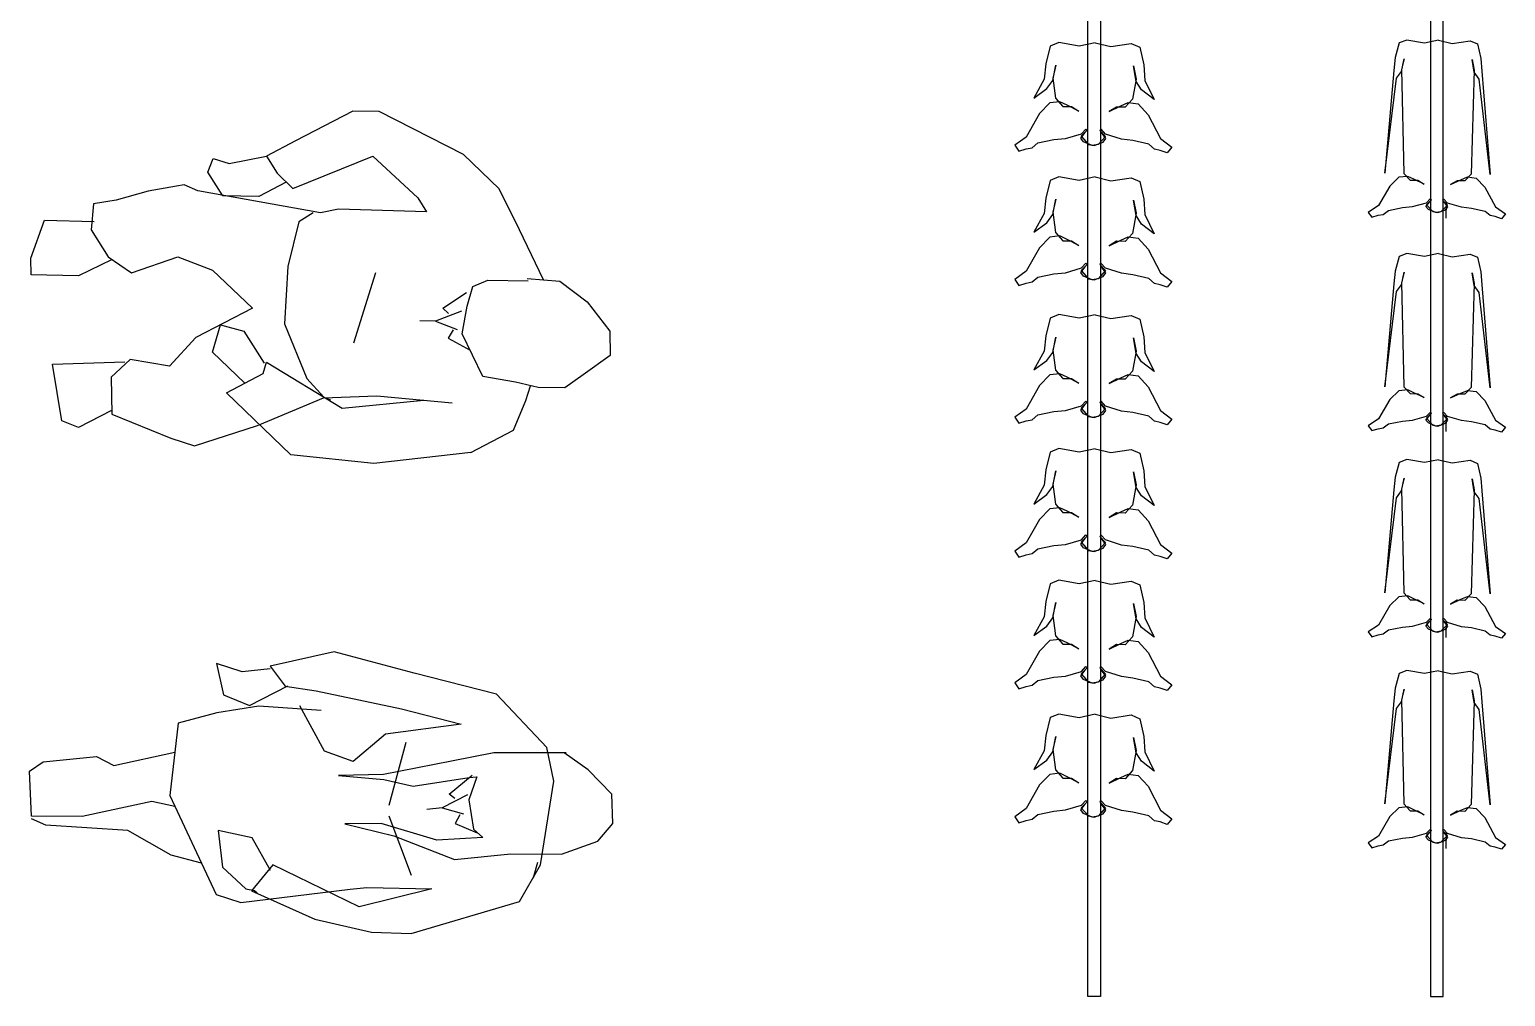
# Model space of a CAD drawing. Header units: millimetres. Extents: x 14385 to 129787, y 107826 to 186798.
# Drawn here: x 42832 to 45167, y 112687 to 114216 of the extents above; entities that cross this region are included whole.
import ezdxf

# ---------------------------------------------------------------- set-up
doc = ezdxf.new("R2010")
doc.units = ezdxf.units.MM
doc.header["$LTSCALE"] = 1000

msp = doc.modelspace()

# ---------------------------------------------------------------- linework, layer by layer
at = {"color": 59}
for p, q in [((44446.7, 114189.5), (44439.7, 114161.5)), ((44460.5, 114195), (44446.7, 114189.5)), ((44492.5, 114189.3), (44460.5, 114195)), ((44517.8, 114194.8), (44492.5, 114189.3)), ((44517.8, 114194.8), (44542.8, 114188.7)), ((44542.8, 114188.7), (44575, 114193.7)), ((44575, 114193.7), (44588.6, 114187.8)), ((44588.6, 114187.8), (44594.7, 114159.6)), ((44998.8, 114194.4), (44992.6, 114171.2)), ((45010.9, 114199), (44998.8, 114194.4)), ((45038.9, 114194.2), (45010.9, 114199)), ((45060.9, 114198.8), (45038.9, 114194.2)), ((45060.9, 114198.8), (45082.8, 114193.7)), ((45082.8, 114193.7), (45110.9, 114197.9)), ((45110.9, 114197.9), (45122.8, 114193)), ((45122.8, 114193), (45128.1, 114169.7)), ((44992.6, 114171.2), (44990.5, 114151.1)), ((45002.5, 114149.5), (45006.6, 114169.6)), ((45006.6, 114169.6), (45002.5, 114152.6)), ((45117.4, 114148.2), (45114, 114168.4)), ((45114, 114168.4), (45117.5, 114151.3)), ((45128.1, 114169.7), (45129.5, 114149.6)), ((44439.7, 114161.5), (44437.2, 114137.2)), ((44450.9, 114135.3), (44455.7, 114159.5)), ((44455.7, 114159.5), (44450.9, 114139)), ((44582.5, 114133.7), (44578.6, 114158.1)), ((44578.6, 114158.1), (44582.6, 114137.4)), ((44594.7, 114159.6), (44596.3, 114135.3)), ((44990.5, 114151.1), (44976.3, 113988.3)), ((44994.4, 114138.8), (45002.5, 114149.5)), ((45002.5, 114152.6), (45006.3, 113988.2)), ((45117.5, 114151.3), (45112.7, 113987)), ((45125.1, 114137.3), (45117.4, 114148.2)), ((45129.5, 114149.6), (45142.8, 113986.5)), ((44437.2, 114137.2), (44420.9, 114107.4)), ((44420.9, 114107.4), (44441.7, 114122.2)), ((44441.7, 114122.2), (44450.9, 114135.3)), ((44450.9, 114139), (44455.3, 114107.2)), ((44582.6, 114137.4), (44577.1, 114105.7)), ((44591.3, 114120.4), (44582.5, 114133.7)), ((44611.4, 114105.1), (44591.3, 114120.4)), ((44596.3, 114135.3), (44611.4, 114105.1)), ((44976.3, 113988.3), (44994.4, 114138.8)), ((45142.8, 113986.5), (45125.1, 114137.3)), ((44446.1, 114099.7), (44429.9, 114083)), ((44462.1, 114101.5), (44446.1, 114099.7)), ((44455.3, 114107.2), (44466.6, 114094)), ((44473.5, 114095.9), (44462.1, 114101.5)), ((44466.6, 114094), (44480.4, 114094)), ((44491.8, 114086.4), (44473.5, 114095.9)), ((44480.4, 114094), (44491.8, 114086.4)), ((44539.9, 114085.8), (44558.5, 114094.8)), ((44551.5, 114093.1), (44539.9, 114085.8)), ((44565.3, 114092.8), (44551.5, 114093.1)), ((44558.5, 114094.8), (44570.1, 114100.2)), ((44577.1, 114105.7), (44565.3, 114092.8)), ((44570.1, 114100.2), (44586, 114098.1)), ((44586, 114098.1), (44601.6, 114080.9)), ((44429.9, 114083), (44409, 114045.7)), ((44601.6, 114080.9), (44621.1, 114043.2)), ((44470.8, 114043.5), (44496.1, 114050.9)), ((44495.2, 114043.7), (44502.3, 114052.9)), ((44505.3, 114056.4), (44496, 114047.1)), ((44496, 114047.1), (44507.4, 114034)), ((44496.1, 114050.9), (44503, 114058.3)), ((44503, 114058.3), (44505.3, 114056.4)), ((44534.2, 114046.7), (44522.4, 114033.8)), ((44527.6, 114058), (44525.3, 114056.2)), ((44525.3, 114056.2), (44534.2, 114046.7)), ((44534.3, 114050.4), (44527.6, 114058)), ((44534.9, 114043.2), (44528.1, 114052.6)), ((44559.3, 114042.5), (44534.3, 114050.4)), ((44409, 114045.7), (44390.6, 114032.7)), ((44390.6, 114032.7), (44397.4, 114023.3)), ((44397.4, 114023.3), (44408.9, 114027)), ((44408.9, 114027), (44418, 114028.8)), ((44418, 114028.8), (44427.3, 114036.3)), ((44427.3, 114036.3), (44452.5, 114041.7)), ((44452.5, 114041.7), (44470.8, 114043.5)), ((44499.6, 114038), (44495.2, 114043.7)), ((44513.2, 114032.1), (44499.6, 114038)), ((44507.4, 114034), (44516.5, 114032.1)), ((44522.4, 114033.8), (44513.2, 114032.1)), ((44516.5, 114032.1), (44530.3, 114037.6)), ((44530.3, 114037.6), (44534.9, 114043.2)), ((44577.5, 114040.2), (44559.3, 114042.5)), ((44602.6, 114034.2), (44577.5, 114040.2)), ((44611.5, 114026.5), (44602.6, 114034.2)), ((44620.6, 114024.5), (44611.5, 114026.5)), ((44631.9, 114020.5), (44620.6, 114024.5)), ((44621.1, 114043.2), (44639.1, 114029.7)), ((44639.1, 114029.7), (44631.9, 114020.5)), ((44446.7, 113977.2), (44439.7, 113949.2)), ((44460.5, 113982.7), (44446.7, 113977.2)), ((44492.5, 113977), (44460.5, 113982.7)), ((44517.8, 113982.5), (44492.5, 113977)), ((44517.8, 113982.5), (44542.8, 113976.4)), ((44542.8, 113976.4), (44575, 113981.4)), ((44575, 113981.4), (44588.6, 113975.5)), ((44998.2, 113982.1), (44984.1, 113968.2)), ((45012.3, 113983.5), (44998.2, 113982.1)), ((45006.3, 113988.2), (45016.2, 113977.3)), ((45022.2, 113978.8), (45012.3, 113983.5)), ((45016.2, 113977.3), (45028.2, 113977.3)), ((45038.2, 113971), (45022.2, 113978.8)), ((45028.2, 113977.3), (45038.2, 113971)), ((45080.2, 113970.6), (45096.5, 113978)), ((45090.4, 113976.6), (45080.2, 113970.6)), ((45102.4, 113976.4), (45090.4, 113976.6)), ((45096.5, 113978), (45106.6, 113982.5)), ((45112.7, 113987), (45102.4, 113976.4)), ((45106.6, 113982.5), (45120.6, 113980.7)), ((45120.6, 113980.7), (45134.2, 113966.5)), ((44588.6, 113975.5), (44594.7, 113947.3)), ((44984.1, 113968.2), (44965.8, 113937.4)), ((45134.2, 113966.5), (45151.2, 113935.3)), ((44439.7, 113949.2), (44437.2, 113924.9)), ((44450.9, 113923), (44455.7, 113947.2)), ((44455.7, 113947.2), (44450.9, 113926.7)), ((44582.5, 113921.4), (44578.6, 113945.8)), ((44578.6, 113945.8), (44582.6, 113925.1)), ((44594.7, 113947.3), (44596.3, 113923)), ((44965.8, 113937.4), (44949.7, 113926.6)), ((44973.7, 113923.4), (44981.8, 113929.6)), ((44981.8, 113929.6), (45003.8, 113934.1)), ((45003.8, 113934.1), (45019.9, 113935.6)), ((45019.9, 113935.6), (45041.9, 113941.6)), ((45041.1, 113935.7), (45047.4, 113943.3)), ((45045, 113931), (45041.1, 113935.7)), ((45041.9, 113941.6), (45048, 113947.8)), ((45050, 113946.2), (45041.9, 113938.5)), ((45041.9, 113938.5), (45051.8, 113927.7)), ((45056.9, 113926.1), (45045, 113931)), ((45048, 113947.8), (45050, 113946.2)), ((45059.8, 113926.1), (45071.9, 113930.7)), ((45075.2, 113938.2), (45064.9, 113927.5)), ((45069.5, 113947.5), (45067.5, 113946)), ((45067.5, 113946), (45075.2, 113938.2)), ((45075.3, 113941.3), (45069.5, 113947.5)), ((45075.9, 113935.3), (45070, 113943)), ((45071.9, 113930.7), (45075.9, 113935.3)), ((45073.2, 113917.4), (45073.4, 113943.4)), ((45097.2, 113934.7), (45075.3, 113941.3)), ((45113.1, 113932.8), (45097.2, 113934.7)), ((45135, 113927.8), (45113.1, 113932.8)), ((45151.2, 113935.3), (45166.9, 113924.1)), ((44437.2, 113924.9), (44420.9, 113895.1)), ((44420.9, 113895.1), (44441.7, 113909.9)), ((44441.7, 113909.9), (44450.9, 113923)), ((44450.9, 113926.7), (44455.3, 113894.9)), ((44582.6, 113925.1), (44577.1, 113893.4)), ((44591.3, 113908.1), (44582.5, 113921.4)), ((44611.4, 113892.8), (44591.3, 113908.1)), ((44596.3, 113923), (44611.4, 113892.8)), ((44949.7, 113926.6), (44955.7, 113918.8)), ((44955.7, 113918.8), (44965.7, 113921.9)), ((44965.7, 113921.9), (44973.7, 113923.4)), ((45051.8, 113927.7), (45059.8, 113926.1)), ((45064.9, 113927.5), (45056.9, 113926.1)), ((45142.8, 113921.5), (45135, 113927.8)), ((45150.8, 113919.8), (45142.8, 113921.5)), ((45160.7, 113916.5), (45150.8, 113919.8)), ((45166.9, 113924.1), (45160.7, 113916.5)), ((44446.1, 113887.4), (44429.9, 113870.7)), ((44462.1, 113889.2), (44446.1, 113887.4)), ((44455.3, 113894.9), (44466.6, 113881.7)), ((44473.5, 113883.6), (44462.1, 113889.2)), ((44491.8, 113874.1), (44473.5, 113883.6)), ((44558.5, 113882.5), (44570.1, 113887.9)), ((44577.1, 113893.4), (44565.3, 113880.5)), ((44570.1, 113887.9), (44586, 113885.8)), ((44586, 113885.8), (44601.6, 113868.6)), ((44429.9, 113870.7), (44409, 113833.4)), ((44466.6, 113881.7), (44480.4, 113881.7)), ((44480.4, 113881.7), (44491.8, 113874.1)), ((44539.9, 113873.5), (44558.5, 113882.5)), ((44551.5, 113880.8), (44539.9, 113873.5)), ((44565.3, 113880.5), (44551.5, 113880.8)), ((44601.6, 113868.6), (44621.1, 113830.9)), ((45010.9, 113861.5), (44998.8, 113857)), ((45038.9, 113856.8), (45010.9, 113861.5)), ((45060.9, 113861.3), (45038.9, 113856.8)), ((45060.9, 113861.3), (45082.8, 113856.3)), ((45082.8, 113856.3), (45110.9, 113860.4)), ((45110.9, 113860.4), (45122.8, 113855.6)), ((44470.8, 113831.2), (44496.1, 113838.6)), ((44495.2, 113831.4), (44502.3, 113840.6)), ((44505.3, 113844.1), (44496, 113834.8)), ((44496.1, 113838.6), (44503, 113846)), ((44503, 113846), (44505.3, 113844.1)), ((44527.6, 113845.7), (44525.3, 113843.9)), ((44525.3, 113843.9), (44534.2, 113834.4)), ((44534.3, 113838.1), (44527.6, 113845.7)), ((44534.9, 113830.9), (44528.1, 113840.3)), ((44559.3, 113830.2), (44534.3, 113838.1)), ((44998.8, 113857), (44992.6, 113833.8)), ((45122.8, 113855.6), (45128.1, 113832.3)), ((44409, 113833.4), (44390.6, 113820.4)), ((44390.6, 113820.4), (44397.4, 113811)), ((44397.4, 113811), (44408.9, 113814.7)), ((44408.9, 113814.7), (44418, 113816.5)), ((44418, 113816.5), (44427.3, 113824)), ((44427.3, 113824), (44452.5, 113829.4)), ((44452.5, 113829.4), (44470.8, 113831.2)), ((44499.6, 113825.7), (44495.2, 113831.4)), ((44496, 113834.8), (44507.4, 113821.7)), ((44513.2, 113819.8), (44499.6, 113825.7)), ((44507.4, 113821.7), (44516.5, 113819.8)), ((44522.4, 113821.5), (44513.2, 113819.8)), ((44516.5, 113819.8), (44530.3, 113825.3)), ((44534.2, 113834.4), (44522.4, 113821.5)), ((44530.3, 113825.3), (44534.9, 113830.9)), ((44577.5, 113827.9), (44559.3, 113830.2)), ((44602.6, 113821.9), (44577.5, 113827.9)), ((44611.5, 113814.2), (44602.6, 113821.9)), ((44620.6, 113812.2), (44611.5, 113814.2)), ((44621.1, 113830.9), (44639.1, 113817.4)), ((44639.1, 113817.4), (44631.9, 113808.2)), ((44990.5, 113813.7), (44976.3, 113650.9)), ((44992.6, 113833.8), (44990.5, 113813.7)), ((45002.5, 113812.1), (45006.6, 113832.2)), ((45006.6, 113832.2), (45002.5, 113815.2)), ((45002.5, 113815.2), (45006.3, 113650.8)), ((45117.5, 113813.9), (45112.7, 113649.5)), ((45117.4, 113810.8), (45114, 113831)), ((45114, 113831), (45117.5, 113813.9)), ((45128.1, 113832.3), (45129.5, 113812.1)), ((44631.9, 113808.2), (44620.6, 113812.2)), ((44976.3, 113650.9), (44994.4, 113801.3)), ((44994.4, 113801.3), (45002.5, 113812.1)), ((45125.1, 113799.8), (45117.4, 113810.8)), ((45142.8, 113649), (45125.1, 113799.8)), ((45129.5, 113812.1), (45142.8, 113649)), ((44446.7, 113759.4), (44439.7, 113731.4)), ((44460.5, 113764.9), (44446.7, 113759.4)), ((44492.5, 113759.2), (44460.5, 113764.9)), ((44517.8, 113764.7), (44492.5, 113759.2)), ((44517.8, 113764.7), (44542.8, 113758.6)), ((44542.8, 113758.6), (44575, 113763.6)), ((44575, 113763.6), (44588.6, 113757.7)), ((44588.6, 113757.7), (44594.7, 113729.5)), ((44439.7, 113731.4), (44437.2, 113707.1)), ((44450.9, 113705.2), (44455.7, 113729.4)), ((44455.7, 113729.4), (44450.9, 113708.9)), ((44582.5, 113703.6), (44578.6, 113728)), ((44578.6, 113728), (44582.6, 113707.3)), ((44594.7, 113729.5), (44596.3, 113705.2)), ((44437.2, 113707.1), (44420.9, 113677.3)), ((44441.7, 113692.1), (44450.9, 113705.2)), ((44450.9, 113708.9), (44455.3, 113677.1)), ((44582.6, 113707.3), (44577.1, 113675.6)), ((44591.3, 113690.3), (44582.5, 113703.6)), ((44596.3, 113705.2), (44611.4, 113675)), ((44420.9, 113677.3), (44441.7, 113692.1)), ((44455.3, 113677.1), (44466.6, 113663.9)), ((44577.1, 113675.6), (44565.3, 113662.7)), ((44611.4, 113675), (44591.3, 113690.3)), ((44429.9, 113652.9), (44409, 113615.6)), ((44446.1, 113669.6), (44429.9, 113652.9)), ((44462.1, 113671.4), (44446.1, 113669.6)), ((44473.5, 113665.8), (44462.1, 113671.4)), ((44466.6, 113663.9), (44480.4, 113663.9)), ((44491.8, 113656.3), (44473.5, 113665.8)), ((44480.4, 113663.9), (44491.8, 113656.3)), ((44539.9, 113655.7), (44558.5, 113664.7)), ((44551.5, 113663), (44539.9, 113655.7)), ((44565.3, 113662.7), (44551.5, 113663)), ((44558.5, 113664.7), (44570.1, 113670.1)), ((44570.1, 113670.1), (44586, 113668)), ((44586, 113668), (44601.6, 113650.8)), ((44601.6, 113650.8), (44621.1, 113613.1)), ((45006.3, 113650.8), (45016.2, 113639.9)), ((45112.7, 113649.5), (45102.4, 113638.9)), ((44505.3, 113626.3), (44496, 113617)), ((44496.1, 113620.8), (44503, 113628.2)), ((44503, 113628.2), (44505.3, 113626.3)), ((44527.6, 113627.9), (44525.3, 113626.1)), ((44525.3, 113626.1), (44534.2, 113616.6)), ((44534.3, 113620.3), (44527.6, 113627.9)), ((44984.1, 113630.8), (44965.8, 113599.9)), ((44998.2, 113644.6), (44984.1, 113630.8)), ((45012.3, 113646.1), (44998.2, 113644.6)), ((45022.2, 113641.4), (45012.3, 113646.1)), ((45016.2, 113639.9), (45028.2, 113639.8)), ((45038.2, 113633.6), (45022.2, 113641.4)), ((45028.2, 113639.8), (45038.2, 113633.6)), ((45080.2, 113633.1), (45096.5, 113640.6)), ((45090.4, 113639.1), (45080.2, 113633.1)), ((45102.4, 113638.9), (45090.4, 113639.1)), ((45096.5, 113640.6), (45106.6, 113645)), ((45106.6, 113645), (45120.6, 113643.2)), ((45120.6, 113643.2), (45134.2, 113629.1)), ((45134.2, 113629.1), (45151.2, 113597.8)), ((44409, 113615.6), (44390.6, 113602.6)), ((44390.6, 113602.6), (44397.4, 113593.2)), ((44418, 113598.7), (44427.3, 113606.2)), ((44427.3, 113606.2), (44452.5, 113611.6)), ((44452.5, 113611.6), (44470.8, 113613.4)), ((44470.8, 113613.4), (44496.1, 113620.8)), ((44495.2, 113613.6), (44502.3, 113622.8)), ((44499.6, 113607.9), (44495.2, 113613.6)), ((44496, 113617), (44507.4, 113603.9)), ((44513.2, 113602), (44499.6, 113607.9)), ((44507.4, 113603.9), (44516.5, 113602)), ((44522.4, 113603.7), (44513.2, 113602)), ((44516.5, 113602), (44530.3, 113607.5)), ((44534.2, 113616.6), (44522.4, 113603.7)), ((44534.9, 113613.1), (44528.1, 113622.5)), ((44530.3, 113607.5), (44534.9, 113613.1)), ((44559.3, 113612.4), (44534.3, 113620.3)), ((44577.5, 113610.1), (44559.3, 113612.4)), ((44602.6, 113604.1), (44577.5, 113610.1)), ((44611.5, 113596.4), (44602.6, 113604.1)), ((44621.1, 113613.1), (44639.1, 113599.6)), ((45019.9, 113598.1), (45041.9, 113604.2)), ((45041.1, 113598.2), (45047.4, 113605.9)), ((45041.9, 113604.2), (45048, 113610.3)), ((45050, 113608.8), (45041.9, 113601.1)), ((45048, 113610.3), (45050, 113608.8)), ((45069.5, 113610.1), (45067.5, 113608.6)), ((45067.5, 113608.6), (45075.2, 113600.7)), ((45075.3, 113603.8), (45069.5, 113610.1)), ((45075.9, 113597.8), (45070, 113605.6)), ((45073.2, 113580), (45073.4, 113605.9)), ((45097.2, 113597.2), (45075.3, 113603.8)), ((44397.4, 113593.2), (44408.9, 113596.9)), ((44408.9, 113596.9), (44418, 113598.7)), ((44620.6, 113594.4), (44611.5, 113596.4)), ((44631.9, 113590.4), (44620.6, 113594.4)), ((44639.1, 113599.6), (44631.9, 113590.4)), ((44965.8, 113599.9), (44949.7, 113589.2)), ((44949.7, 113589.2), (44955.7, 113581.4)), ((44955.7, 113581.4), (44965.7, 113584.4)), ((44965.7, 113584.4), (44973.7, 113586)), ((44973.7, 113586), (44981.8, 113592.1)), ((44981.8, 113592.1), (45003.8, 113596.6)), ((45003.8, 113596.6), (45019.9, 113598.1)), ((45045, 113593.5), (45041.1, 113598.2)), ((45041.9, 113601.1), (45051.8, 113590.2)), ((45056.9, 113588.7), (45045, 113593.5)), ((45051.8, 113590.2), (45059.8, 113588.6)), ((45064.9, 113590.1), (45056.9, 113588.7)), ((45059.8, 113588.6), (45071.9, 113593.2)), ((45075.2, 113600.7), (45064.9, 113590.1)), ((45071.9, 113593.2), (45075.9, 113597.8)), ((45113.1, 113595.4), (45097.2, 113597.2)), ((45135, 113590.4), (45113.1, 113595.4)), ((45142.8, 113584), (45135, 113590.4)), ((45150.8, 113582.3), (45142.8, 113584)), ((45160.7, 113579.1), (45150.8, 113582.3)), ((45151.2, 113597.8), (45166.9, 113586.7)), ((45166.9, 113586.7), (45160.7, 113579.1)), ((44446.7, 113547.6), (44439.7, 113519.5)), ((44460.5, 113553.1), (44446.7, 113547.6)), ((44492.5, 113547.3), (44460.5, 113553.1)), ((44517.8, 113552.8), (44492.5, 113547.3)), ((44517.8, 113552.8), (44542.8, 113546.7)), ((44542.8, 113546.7), (44575, 113551.7)), ((44575, 113551.7), (44588.6, 113545.9)), ((44588.6, 113545.9), (44594.7, 113517.7)), ((45010.9, 113535.6), (44998.8, 113531.1)), ((45038.9, 113530.9), (45010.9, 113535.6)), ((45060.9, 113535.4), (45038.9, 113530.9)), ((45060.9, 113535.4), (45082.8, 113530.4)), ((45082.8, 113530.4), (45110.9, 113534.5)), ((45110.9, 113534.5), (45122.8, 113529.7)), ((44439.7, 113519.5), (44437.2, 113495.2)), ((44450.9, 113493.3), (44455.7, 113517.6)), ((44455.7, 113517.6), (44450.9, 113497)), ((44582.5, 113491.7), (44578.6, 113516.1)), ((44578.6, 113516.1), (44582.6, 113495.5)), ((44594.7, 113517.7), (44596.3, 113493.3)), ((44998.8, 113531.1), (44992.6, 113507.9)), ((45122.8, 113529.7), (45128.1, 113506.4)), ((44437.2, 113495.2), (44420.9, 113465.4)), ((44441.7, 113480.3), (44450.9, 113493.3)), ((44450.9, 113497), (44455.3, 113465.2)), ((44582.6, 113495.5), (44577.1, 113463.8)), ((44591.3, 113478.5), (44582.5, 113491.7)), ((44596.3, 113493.3), (44611.4, 113463.1)), ((44990.5, 113487.8), (44976.3, 113325)), ((44992.6, 113507.9), (44990.5, 113487.8)), ((44994.4, 113475.4), (45002.5, 113486.2)), ((45002.5, 113486.2), (45006.6, 113506.3)), ((45006.6, 113506.3), (45002.5, 113489.3)), ((45002.5, 113489.3), (45006.3, 113324.9)), ((45117.5, 113488), (45112.7, 113323.6)), ((45117.4, 113484.9), (45114, 113505.1)), ((45114, 113505.1), (45117.5, 113488)), ((45128.1, 113506.4), (45129.5, 113486.2)), ((45129.5, 113486.2), (45142.8, 113323.1)), ((44420.9, 113465.4), (44441.7, 113480.3)), ((44455.3, 113465.2), (44466.6, 113452.1)), ((44577.1, 113463.8), (44565.3, 113450.9)), ((44611.4, 113463.1), (44591.3, 113478.5)), ((44976.3, 113325), (44994.4, 113475.4)), ((45125.1, 113473.9), (45117.4, 113484.9)), ((45142.8, 113323.1), (45125.1, 113473.9)), ((44429.9, 113441), (44409, 113403.8)), ((44446.1, 113457.8), (44429.9, 113441)), ((44462.1, 113459.6), (44446.1, 113457.8)), ((44473.5, 113453.9), (44462.1, 113459.6)), ((44466.6, 113452.1), (44480.4, 113452)), ((44491.8, 113444.5), (44473.5, 113453.9)), ((44480.4, 113452), (44491.8, 113444.5)), ((44539.9, 113443.9), (44558.5, 113452.9)), ((44551.5, 113451.2), (44539.9, 113443.9)), ((44565.3, 113450.9), (44551.5, 113451.2)), ((44558.5, 113452.9), (44570.1, 113458.3)), ((44570.1, 113458.3), (44586, 113456.1)), ((44586, 113456.1), (44601.6, 113439)), ((44496.1, 113408.9), (44503, 113416.4)), ((44503, 113416.4), (44505.3, 113414.5)), ((44527.6, 113416.1), (44525.3, 113414.2)), ((44534.3, 113408.5), (44527.6, 113416.1)), ((44601.6, 113439), (44621.1, 113401.2)), ((44409, 113403.8), (44390.6, 113390.8)), ((44418, 113386.9), (44427.3, 113394.3)), ((44427.3, 113394.3), (44452.5, 113399.8)), ((44452.5, 113399.8), (44470.8, 113401.6)), ((44470.8, 113401.6), (44496.1, 113408.9)), ((44495.2, 113401.7), (44502.3, 113410.9)), ((44499.6, 113396), (44495.2, 113401.7)), ((44505.3, 113414.5), (44496, 113405.2)), ((44496, 113405.2), (44507.4, 113392)), ((44513.2, 113390.2), (44499.6, 113396)), ((44516.5, 113390.1), (44530.3, 113395.7)), ((44534.2, 113404.7), (44522.4, 113391.9)), ((44525.3, 113414.2), (44534.2, 113404.7)), ((44534.9, 113401.2), (44528.1, 113410.6)), ((44530.3, 113395.7), (44534.9, 113401.2)), ((44559.3, 113400.5), (44534.3, 113408.5)), ((44577.5, 113398.3), (44559.3, 113400.5)), ((44602.6, 113392.2), (44577.5, 113398.3)), ((44621.1, 113401.2), (44639.1, 113387.8)), ((44390.6, 113390.8), (44397.4, 113381.4)), ((44397.4, 113381.4), (44408.9, 113385.1)), ((44408.9, 113385.1), (44418, 113386.9)), ((44507.4, 113392), (44516.5, 113390.1)), ((44522.4, 113391.9), (44513.2, 113390.2)), ((44611.5, 113384.6), (44602.6, 113392.2)), ((44620.6, 113382.5), (44611.5, 113384.6)), ((44631.9, 113378.6), (44620.6, 113382.5)), ((44639.1, 113387.8), (44631.9, 113378.6)), ((44446.7, 113339.4), (44439.7, 113311.4)), ((44460.5, 113344.9), (44446.7, 113339.4)), ((44492.5, 113339.2), (44460.5, 113344.9)), ((44517.8, 113344.7), (44492.5, 113339.2)), ((44517.8, 113344.7), (44542.8, 113338.6)), ((44542.8, 113338.6), (44575, 113343.6)), ((44575, 113343.6), (44588.6, 113337.7)), ((44588.6, 113337.7), (44594.7, 113309.5)), ((45006.3, 113324.9), (45016.2, 113314)), ((45112.7, 113323.6), (45102.4, 113313)), ((44439.7, 113311.4), (44437.2, 113287.1)), ((44450.9, 113285.2), (44455.7, 113309.4)), ((44455.7, 113309.4), (44450.9, 113288.9)), ((44582.5, 113283.6), (44578.6, 113308)), ((44578.6, 113308), (44582.6, 113287.3)), ((44594.7, 113309.5), (44596.3, 113285.2)), ((44984.1, 113304.9), (44965.8, 113274)), ((44998.2, 113318.7), (44984.1, 113304.9)), ((45012.3, 113320.2), (44998.2, 113318.7)), ((45022.2, 113315.5), (45012.3, 113320.2)), ((45016.2, 113314), (45028.2, 113313.9)), ((45038.2, 113307.7), (45022.2, 113315.5)), ((45028.2, 113313.9), (45038.2, 113307.7)), ((45080.2, 113307.2), (45096.5, 113314.7)), ((45090.4, 113313.2), (45080.2, 113307.2)), ((45102.4, 113313), (45090.4, 113313.2)), ((45096.5, 113314.7), (45106.6, 113319.1)), ((45106.6, 113319.1), (45120.6, 113317.3)), ((45120.6, 113317.3), (45134.2, 113303.2)), ((45134.2, 113303.2), (45151.2, 113271.9)), ((44437.2, 113287.1), (44420.9, 113257.3)), ((44441.7, 113272.1), (44450.9, 113285.2)), ((44450.9, 113288.9), (44455.3, 113257.1)), ((44582.6, 113287.3), (44577.1, 113255.6)), ((44591.3, 113270.3), (44582.5, 113283.6)), ((44596.3, 113285.2), (44611.4, 113255)), ((45019.9, 113272.2), (45041.9, 113278.3)), ((45041.1, 113272.3), (45047.4, 113280)), ((45041.9, 113278.3), (45048, 113284.4)), ((45050, 113282.9), (45041.9, 113275.2)), ((45048, 113284.4), (45050, 113282.9)), ((45069.5, 113284.2), (45067.5, 113282.7)), ((45067.5, 113282.7), (45075.2, 113274.8)), ((45075.3, 113277.9), (45069.5, 113284.2)), ((45075.9, 113271.9), (45070, 113279.7)), ((45073.2, 113254.1), (45073.4, 113280)), ((45097.2, 113271.3), (45075.3, 113277.9)), ((44420.9, 113257.3), (44441.7, 113272.1)), ((44455.3, 113257.1), (44466.6, 113243.9)), ((44577.1, 113255.6), (44565.3, 113242.7)), ((44611.4, 113255), (44591.3, 113270.3)), ((44965.8, 113274), (44949.7, 113263.3)), ((44949.7, 113263.3), (44955.7, 113255.5)), ((44955.7, 113255.5), (44965.7, 113258.5)), ((44965.7, 113258.5), (44973.7, 113260.1)), ((44973.7, 113260.1), (44981.8, 113266.2)), ((44981.8, 113266.2), (45003.8, 113270.7)), ((45003.8, 113270.7), (45019.9, 113272.2)), ((45045, 113267.6), (45041.1, 113272.3)), ((45041.9, 113275.2), (45051.8, 113264.3)), ((45056.9, 113262.8), (45045, 113267.6)), ((45051.8, 113264.3), (45059.8, 113262.7)), ((45064.9, 113264.2), (45056.9, 113262.8)), ((45059.8, 113262.7), (45071.9, 113267.3)), ((45075.2, 113274.8), (45064.9, 113264.2)), ((45071.9, 113267.3), (45075.9, 113271.9)), ((45113.1, 113269.5), (45097.2, 113271.3)), ((45135, 113264.5), (45113.1, 113269.5)), ((45142.8, 113258.1), (45135, 113264.5)), ((45150.8, 113256.4), (45142.8, 113258.1)), ((45160.7, 113253.2), (45150.8, 113256.4)), ((45151.2, 113271.9), (45166.9, 113260.8)), ((45166.9, 113260.8), (45160.7, 113253.2)), ((44429.9, 113232.9), (44409, 113195.6)), ((44446.1, 113249.6), (44429.9, 113232.9)), ((44462.1, 113251.4), (44446.1, 113249.6)), ((44473.5, 113245.8), (44462.1, 113251.4)), ((44466.6, 113243.9), (44480.4, 113243.9)), ((44491.8, 113236.3), (44473.5, 113245.8)), ((44480.4, 113243.9), (44491.8, 113236.3)), ((44539.9, 113235.7), (44558.5, 113244.7)), ((44551.5, 113243), (44539.9, 113235.7)), ((44565.3, 113242.7), (44551.5, 113243)), ((44558.5, 113244.7), (44570.1, 113250.1)), ((44570.1, 113250.1), (44586, 113248)), ((44586, 113248), (44601.6, 113230.8)), ((44601.6, 113230.8), (44621.1, 113193.1)), ((44505.3, 113206.3), (44496, 113197)), ((44496.1, 113200.8), (44503, 113208.2)), ((44503, 113208.2), (44505.3, 113206.3)), ((44527.6, 113207.9), (44525.3, 113206.1)), ((44525.3, 113206.1), (44534.2, 113196.6)), ((44534.3, 113200.3), (44527.6, 113207.9)), ((44409, 113195.6), (44390.6, 113182.6)), ((44390.6, 113182.6), (44397.4, 113173.2)), ((44418, 113178.7), (44427.3, 113186.2)), ((44427.3, 113186.2), (44452.5, 113191.6)), ((44452.5, 113191.6), (44470.8, 113193.4)), ((44470.8, 113193.4), (44496.1, 113200.8)), ((44495.2, 113193.6), (44502.3, 113202.8)), ((44499.6, 113187.9), (44495.2, 113193.6)), ((44496, 113197), (44507.4, 113183.9)), ((44513.2, 113182), (44499.6, 113187.9)), ((44507.4, 113183.9), (44516.5, 113182)), ((44522.4, 113183.7), (44513.2, 113182)), ((44516.5, 113182), (44530.3, 113187.5)), ((44534.2, 113196.6), (44522.4, 113183.7)), ((44534.9, 113193.1), (44528.1, 113202.5)), ((44530.3, 113187.5), (44534.9, 113193.1)), ((44559.3, 113192.4), (44534.3, 113200.3)), ((44577.5, 113190.1), (44559.3, 113192.4)), ((44602.6, 113184.1), (44577.5, 113190.1)), ((44611.5, 113176.4), (44602.6, 113184.1)), ((44621.1, 113193.1), (44639.1, 113179.6)), ((44998.8, 113197.5), (44992.6, 113174.3)), ((45010.9, 113202), (44998.8, 113197.5)), ((45038.9, 113197.3), (45010.9, 113202)), ((45060.9, 113201.8), (45038.9, 113197.3)), ((45060.9, 113201.8), (45082.8, 113196.8)), ((45082.8, 113196.8), (45110.9, 113200.9)), ((45110.9, 113200.9), (45122.8, 113196.1)), ((45122.8, 113196.1), (45128.1, 113172.8)), ((44397.4, 113173.2), (44408.9, 113176.9)), ((44408.9, 113176.9), (44418, 113178.7)), ((44620.6, 113174.4), (44611.5, 113176.4)), ((44631.9, 113170.4), (44620.6, 113174.4)), ((44639.1, 113179.6), (44631.9, 113170.4)), ((44992.6, 113174.3), (44990.5, 113154.2)), ((45002.5, 113152.6), (45006.6, 113172.7)), ((45006.6, 113172.7), (45002.5, 113155.7)), ((45117.4, 113151.3), (45114, 113171.5)), ((45114, 113171.5), (45117.5, 113154.4)), ((45128.1, 113172.8), (45129.5, 113152.6)), ((44990.5, 113154.2), (44976.3, 112991.4)), ((44976.3, 112991.4), (44994.4, 113141.8)), ((44994.4, 113141.8), (45002.5, 113152.6)), ((45002.5, 113155.7), (45006.3, 112991.3)), ((45117.5, 113154.4), (45112.7, 112990)), ((45125.1, 113140.3), (45117.4, 113151.3)), ((45142.8, 112989.5), (45125.1, 113140.3)), ((45129.5, 113152.6), (45142.8, 112989.5)), ((44446.7, 113127.6), (44439.7, 113099.6)), ((44460.5, 113133.1), (44446.7, 113127.6)), ((44492.5, 113127.4), (44460.5, 113133.1)), ((44517.8, 113132.9), (44492.5, 113127.4)), ((44517.8, 113132.9), (44542.8, 113126.8)), ((44542.8, 113126.8), (44575, 113131.8)), ((44575, 113131.8), (44588.6, 113125.9)), ((44588.6, 113125.9), (44594.7, 113097.7)), ((44439.7, 113099.6), (44437.2, 113075.3)), ((44450.9, 113073.4), (44455.7, 113097.6)), ((44455.7, 113097.6), (44450.9, 113077.1)), ((44582.5, 113071.8), (44578.6, 113096.2)), ((44578.6, 113096.2), (44582.6, 113075.5)), ((44594.7, 113097.7), (44596.3, 113073.4)), ((44437.2, 113075.3), (44420.9, 113045.5)), ((44441.7, 113060.3), (44450.9, 113073.4)), ((44450.9, 113077.1), (44455.3, 113045.3)), ((44582.6, 113075.5), (44577.1, 113043.8)), ((44591.3, 113058.5), (44582.5, 113071.8)), ((44596.3, 113073.4), (44611.4, 113043.2)), ((44420.9, 113045.5), (44441.7, 113060.3)), ((44455.3, 113045.3), (44466.6, 113032.1)), ((44577.1, 113043.8), (44565.3, 113030.9)), ((44611.4, 113043.2), (44591.3, 113058.5)), ((44429.9, 113021.1), (44409, 112983.8)), ((44446.1, 113037.8), (44429.9, 113021.1)), ((44462.1, 113039.6), (44446.1, 113037.8)), ((44473.5, 113034), (44462.1, 113039.6)), ((44466.6, 113032.1), (44480.4, 113032.1)), ((44491.8, 113024.5), (44473.5, 113034)), ((44480.4, 113032.1), (44491.8, 113024.5)), ((44539.9, 113023.9), (44558.5, 113032.9)), ((44551.5, 113031.2), (44539.9, 113023.9)), ((44565.3, 113030.9), (44551.5, 113031.2)), ((44558.5, 113032.9), (44570.1, 113038.3)), ((44570.1, 113038.3), (44586, 113036.2)), ((44586, 113036.2), (44601.6, 113019)), ((44601.6, 113019), (44621.1, 112981.3)), ((44496.1, 112989), (44503, 112996.4)), ((44503, 112996.4), (44505.3, 112994.5)), ((44527.6, 112996.1), (44525.3, 112994.3)), ((44534.3, 112988.5), (44527.6, 112996.1)), ((44409, 112983.8), (44390.6, 112970.8)), ((44418, 112966.9), (44427.3, 112974.4)), ((44427.3, 112974.4), (44452.5, 112979.8)), ((44452.5, 112979.8), (44470.8, 112981.6)), ((44470.8, 112981.6), (44496.1, 112989)), ((44495.2, 112981.8), (44502.3, 112991)), ((44499.6, 112976.1), (44495.2, 112981.8)), ((44505.3, 112994.5), (44496, 112985.2)), ((44496, 112985.2), (44507.4, 112972.1)), ((44513.2, 112970.2), (44499.6, 112976.1)), ((44516.5, 112970.2), (44530.3, 112975.7)), ((44534.2, 112984.8), (44522.4, 112971.9)), ((44525.3, 112994.3), (44534.2, 112984.8)), ((44534.9, 112981.3), (44528.1, 112990.7)), ((44530.3, 112975.7), (44534.9, 112981.3)), ((44559.3, 112980.6), (44534.3, 112988.5)), ((44577.5, 112978.3), (44559.3, 112980.6)), ((44602.6, 112972.3), (44577.5, 112978.3)), ((44611.5, 112964.6), (44602.6, 112972.3)), ((44621.1, 112981.3), (44639.1, 112967.8)), ((44998.2, 112985.1), (44984.1, 112971.3)), ((45012.3, 112986.6), (44998.2, 112985.1)), ((45006.3, 112991.3), (45016.2, 112980.4)), ((45022.2, 112981.9), (45012.3, 112986.6)), ((45016.2, 112980.4), (45028.2, 112980.3)), ((45038.2, 112974.1), (45022.2, 112981.9)), ((45028.2, 112980.3), (45038.2, 112974.1)), ((45080.2, 112973.6), (45096.5, 112981.1)), ((45090.4, 112979.6), (45080.2, 112973.6)), ((45102.4, 112979.4), (45090.4, 112979.6)), ((45096.5, 112981.1), (45106.6, 112985.5)), ((45112.7, 112990), (45102.4, 112979.4)), ((45106.6, 112985.5), (45120.6, 112983.7)), ((45120.6, 112983.7), (45134.2, 112969.6)), ((44390.6, 112970.8), (44397.4, 112961.4)), ((44397.4, 112961.4), (44408.9, 112965.1)), ((44408.9, 112965.1), (44418, 112966.9)), ((44507.4, 112972.1), (44516.5, 112970.2)), ((44522.4, 112971.9), (44513.2, 112970.2)), ((44620.6, 112962.6), (44611.5, 112964.6)), ((44631.9, 112958.6), (44620.6, 112962.6)), ((44639.1, 112967.8), (44631.9, 112958.6)), ((44984.1, 112971.3), (44965.8, 112940.4)), ((45041.9, 112944.7), (45048, 112950.8)), ((45050, 112949.3), (45041.9, 112941.6)), ((45048, 112950.8), (45050, 112949.3)), ((45069.5, 112950.6), (45067.5, 112949.1)), ((45067.5, 112949.1), (45075.2, 112941.2)), ((45075.3, 112944.3), (45069.5, 112950.6)), ((45134.2, 112969.6), (45151.2, 112938.3)), ((44965.8, 112940.4), (44949.7, 112929.7)), ((44949.7, 112929.7), (44955.7, 112921.9)), ((44965.7, 112924.9), (44973.7, 112926.5)), ((44973.7, 112926.5), (44981.8, 112932.6)), ((44981.8, 112932.6), (45003.8, 112937.1)), ((45003.8, 112937.1), (45019.9, 112938.6)), ((45019.9, 112938.6), (45041.9, 112944.7)), ((45041.1, 112938.7), (45047.4, 112946.4)), ((45045, 112934), (45041.1, 112938.7)), ((45041.9, 112941.6), (45051.8, 112930.7)), ((45056.9, 112929.2), (45045, 112934)), ((45051.8, 112930.7), (45059.8, 112929.1)), ((45064.9, 112930.6), (45056.9, 112929.2)), ((45059.8, 112929.1), (45071.9, 112933.7)), ((45075.2, 112941.2), (45064.9, 112930.6)), ((45075.9, 112938.3), (45070, 112946.1)), ((45071.9, 112933.7), (45075.9, 112938.3)), ((45073.2, 112920.5), (45073.4, 112946.4)), ((45097.2, 112937.7), (45075.3, 112944.3)), ((45113.1, 112935.9), (45097.2, 112937.7)), ((45135, 112930.9), (45113.1, 112935.9)), ((45142.8, 112924.5), (45135, 112930.9)), ((45151.2, 112938.3), (45166.9, 112927.2)), ((45166.9, 112927.2), (45160.7, 112919.6)), ((44955.7, 112921.9), (44965.7, 112924.9)), ((45150.8, 112922.8), (45142.8, 112924.5)), ((45160.7, 112919.6), (45150.8, 112922.8))]:
    msp.add_line(p, q, dxfattribs=at)
at = {"color": 57}
for p, q in [((43379.5, 113830.9, 0), (43344.5, 113719.6, 0)), ((43486.1, 113774.9, 0), (43523.4, 113800.1, 0)), ((43515.6, 113770.3, 0), (43474.5, 113754.5, 0)), ((43495, 113766.6, 0), (43486.1, 113774.9, 0)), ((43474.5, 113754.5, 0), (43449.8, 113755, 0)), ((43474.5, 113754.5, 0), (43508.5, 113741.4, 0)), ((43502.6, 113740.6, 0), (43494.7, 113727.8, 0)), ((43494.7, 113727.8, 0), (43529.4, 113708.9, 0)), ((43617.6, 113628.9, 0), (43624.7, 113652.1, 0)), ((43597.9, 113581.9, 0), (43617.6, 113628.9, 0)), ((43530.6, 113546.8, 0), (43597.9, 113581.9, 0)), ((43427.7, 113088.2, 0), (43400.4, 112988.4, 0)), ((43496, 113006.8, 0), (43532.3, 113036.5, 0)), ((43525.3, 113005.6, 0), (43485.1, 112984.9, 0)), ((43505.1, 112999.5, 0), (43496, 113006.8, 0)), ((43485.1, 112984.9, 0), (43460.6, 112982.4, 0)), ((43485.1, 112984.9, 0), (43519, 112975.6, 0)), ((43513.2, 112974.1, 0), (43505.8, 112960.3, 0)), ((43436.7, 112878.1, 0), (43401.2, 112971.7, 0)), ((43505.8, 112960.3, 0), (43540.5, 112945.2, 0)), ((43629.7, 112874.9, 0), (43636.2, 112899.1, 0))]:
    msp.add_line(p, q, dxfattribs=at)
for points in [[(44506.2, 112686.7), (44506.2, 115086.7), (44526.2, 115086.7), (44526.2, 112686.7)], [(45068.4, 112686.7), (45068.4, 115086.7), (45048.4, 115086.7), (45048.4, 112686.7)]]:
    msp.add_lwpolyline(points, close=True, dxfattribs=at)
at = {"color": 57, "elevation": 0}
for points in [[(43575.3, 113963.6), (43518.7, 114017.9), (43385.4, 114085.9), (43343.6, 114086.7), (43253.1, 114039.5), (43206.9, 114015.4), (43224.1, 113988.3), (43248.9, 113964.5), (43375.4, 114015.4), (43446.5, 113949.4), (43460.3, 113927.5), (43320.9, 113931.7), (43292.5, 113925.6), (43098.5, 113960.6), (43077.1, 113969.9), (43065, 113967.8), (43019.9, 113959.9), (42969.3, 113945.6), (42933.5, 113940.1), (42929.8, 113898.7), (42956.8, 113856), (42993.7, 113831.1), (43067, 113856.1), (43121.5, 113835.2), (43185.2, 113775), (43095.5, 113728.6), (43053.5, 113683.3), (42991.7, 113693.9), (42961.3, 113665.8), (42962.3, 113607.7), (43055.6, 113569.7), (43093.4, 113557.4), (43193.1, 113589.5), (43297.2, 113633.4), (43381.9, 113636.3), (43500.8, 113625.4)], [(43645.3, 113819.8), (43607.2, 113899.1), (43575.3, 113963.6)]]:
    msp.add_lwpolyline(points, dxfattribs=at)
at = {"color": 57}
for points in [[(43238.5, 113974.5), (43194.9, 113951.8), (43138.1, 113952.8), (43114.3, 113990.3), (43122.7, 114011.7), (43147.9, 114003.6), (43206.9, 114015.4)], [(42962, 113851.4), (42909.8, 113826), (42834.9, 113827.7), (42834.5, 113854), (42856, 113914), (42934.6, 113912.3)], [(43281.1, 113925.8), (43258.3, 113911.7), (43240.7, 113840.9), (43235.8, 113750.5), (43271.1, 113664.1), (43298, 113634.6), (43308.3, 113630.1)], [(43619.3, 113821.8), (43671.1, 113817.8), (43714.4, 113785), (43750.3, 113738.8), (43751, 113700.2), (43708, 113669.4), (43678.8, 113648.9), (43636.7, 113649.7), (43601, 113658.3), (43549.3, 113667.2), (43516.8, 113734.4), (43524.3, 113778.4), (43533.3, 113809.4), (43557.4, 113819.4), (43620.9, 113818.2)], [(43172.9, 113656.5), (43121.9, 113705.5), (43134.2, 113748.6), (43171.4, 113738.7), (43203.6, 113688)], [(42961.8, 113613.5), (42909.7, 113586.2), (42883.5, 113597), (42868.4, 113686.4), (42982.8, 113690.3)], [(43530.6, 113546.8), (43376.9, 113529.2), (43245.8, 113543.2), (43143.7, 113641.3), (43202.1, 113671.7), (43207.3, 113689.9), (43326.9, 113617), (43455.8, 113629.5)], [(43293.4, 113138.8), (43195.2, 113145.8), (43128.8, 113135), (43067.2, 113118.8), (43054.3, 113004.3), (43127.7, 112848), (43166.6, 112835.1), (43339.3, 112856.5), (43365.9, 112859.1), (43468.4, 112856.7), (43353.8, 112828.6), (43217.4, 112894.7), (43183.6, 112853.6), (43283.4, 112809), (43373.3, 112788.6), (43435.8, 112786.4), (43607.2, 112837), (43640.4, 112894.8), (43661.5, 113027), (43650.3, 113080.4), (43571, 113164.8), (43440.5, 113197.9), (43314.4, 113231.5), (43213, 113208.8), (43236.6, 113177.6), (43285.9, 113169.9), (43420.6, 113141.4), (43515.2, 113117.3), (43395.6, 113101.2), (43344, 113058.3), (43298.8, 113074.8), (43260.1, 113146.4)], [(43213.1, 113204.6), (43168.8, 113200.2), (43128.2, 113213), (43139.2, 113163.7), (43180, 113146.8), (43241, 113178.1)], [(43062.3, 112987.3), (43025.8, 112995), (42915.5, 112971.5), (42835.3, 112971.9), (42832.3, 113042.9), (42853.9, 113057.6), (42938.2, 113066), (42965.5, 113051.9), (43062, 113073)], [(43680.9, 113071.7), (43566.9, 113072.1), (43499.8, 113058.7), (43392.1, 113037.9), (43321, 113035.9), (43392.5, 113029.5), (43439.2, 113019.1), (43527.7, 113032.9), (43540.1, 113034.2), (43527.4, 112997.7), (43534.7, 112951.4), (43549.5, 112937.8), (43476.7, 112933.9), (43388.3, 112960.3), (43331.3, 112959.7), (43408.7, 112940.6), (43504.7, 112903.1), (43593.4, 112912), (43673.5, 112911.6), (43731.4, 112932.4), (43755.1, 112960), (43753.2, 113006.7), (43715.9, 113045), (43677.9, 113071.7)], [(43104.4, 112897.7), (43056.1, 112910), (42987.7, 112949.3), (42858.2, 112957.4), (42835.5, 112967.7)], [(43213.4, 112885.9), (43184.5, 112937.5), (43130.5, 112948.9), (43137.5, 112890.9), (43174.5, 112856.8), (43188, 112854), (43192.6, 112850.3)]]:
    msp.add_lwpolyline(points, dxfattribs=at)

doc.saveas('drawing.dxf')
